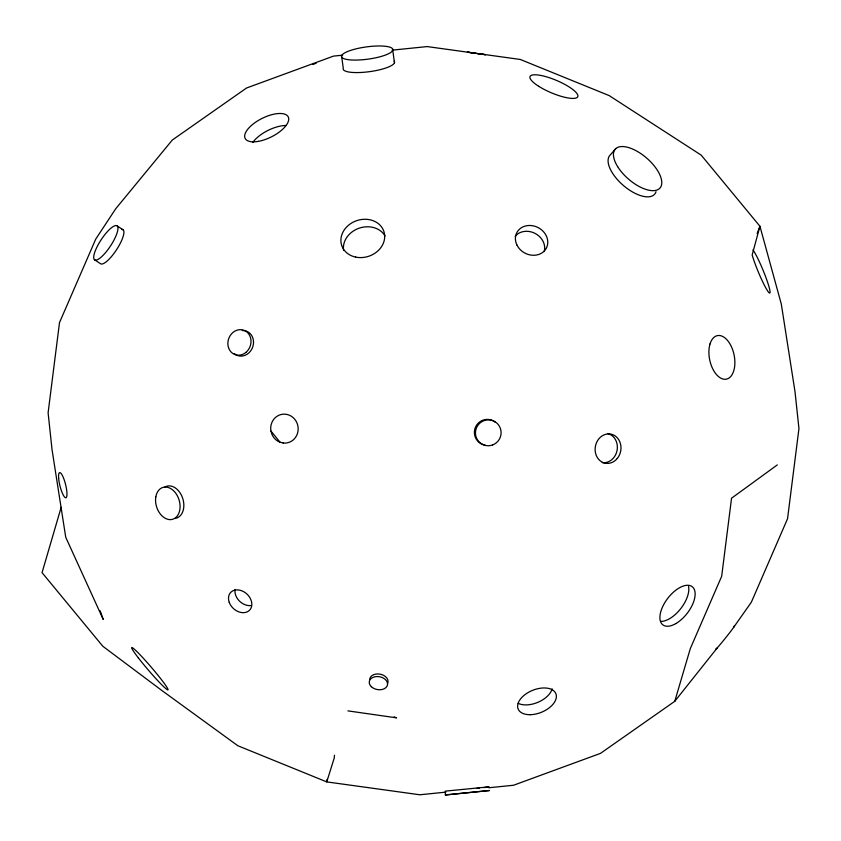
<?xml version="1.0" encoding="UTF-8"?>
<svg xmlns="http://www.w3.org/2000/svg" width="841" height="841" viewBox="0 0 841 841"><rect width="100%" height="100%" fill="white"/><g stroke="black" fill="none" stroke-linecap="round" stroke-linejoin="round"><path stroke-width="1.26" d="M334.466 755.25L334.287 757.878L326.76 781.899L237.845 745.746L161.914 690.535L102.823 646.266L42.05 572.647L61.183 507.26M327.17 779.313L326.76 781.899L419.848 794.777L445.877 792.127M488.81 787.765L513.536 785.252L600.474 753.378L674.755 701.32L690.314 648.6L721.673 576.306L731.544 498.219L777.305 464.905M757.131 233.535L759.938 226.271L701.236 155.165L609.21 95.611L520.295 59.459L427.196 46.581L392.064 50.155M733.52 627.523L751.339 602.219L787.544 518.739L798.95 428.574L795.008 391.706L781.31 304.095L759.938 226.271L752.159 254.96A24.084 2.534 67.5 0 0 766.193 288.589A24.084 2.534 67.5 0 0 767.349 281.514A24.084 2.534 67.5 0 0 752.979 249.945M674.755 701.32L717.51 647.57M615.801 148.584L610.44 154.776A29.645 13.898 40.9 0 0 624.737 186.607A29.645 13.898 40.9 0 0 656.022 191.716M445.352 794.955L489.483 790.519L445.352 794.955L445.32 791.129L489.115 786.829L483.785 787.639M476.889 788.406L479.465 788.133M342.623 55.18L333.52 56.105L246.581 87.99L172.3 140.037L115.743 208.726L95.716 239.138L59.501 322.618L48.105 412.784L52.037 449.651L65.735 537.262L103.212 619.428L100.163 610.787M475.26 53.288L467.365 52.121L485.541 54.718L477.656 53.54M347.901 710.876L396.584 717.846L394.166 716.889M117.214 225.956A20.384 5.614 -56.7 0 1 103.748 254.623A20.384 5.614 -56.7 0 1 96.526 247.927A20.384 5.614 -56.7 0 1 117.214 225.956L123.175 229.866M94.444 259.711L100.405 263.622A20.384 5.614 -56.7 0 0 117.414 248.379A20.384 5.614 -56.7 0 0 121.703 229.446M271.012 431.149L280.064 442.198M392.768 50.334A25.934 6.171 -7.8 0 1 352.284 60.026A25.934 6.171 -7.8 0 1 356.447 48.757A25.934 6.171 -7.8 0 1 392.768 50.334L394.461 62.812M341.562 55.748L343.265 68.226A25.934 6.171 -7.8 0 0 369.819 71.622A25.934 6.171 -7.8 0 0 394.208 61.225M485.005 445.078A12.972 12.804 -65.1 0 1 475.554 426.986A12.972 12.804 -65.1 0 1 495.412 422.287M552.127 688.811A20.384 11.837 -22.1 0 1 538.061 702.256A20.384 11.837 -22.1 0 1 518.172 703.328M369.735 679.139A9.262 6.518 10.4 0 1 380.889 674.324A9.262 6.518 10.4 0 1 387.512 683.596M607.717 433.535A14.823 12.867 -79.4 0 1 617.084 450.356A14.823 12.867 -79.4 0 1 602.261 462.645M252.794 142.476A24.084 10.344 -26.5 0 1 285.919 125.477M343.57 250.219A22.234 18.796 -18.5 0 1 359.107 228.195A22.234 18.796 -18.5 0 1 385.031 235.89M312.957 64.4A22.234 6.886 -15.8 0 1 316.174 63.243M242.25 330.545A12.972 11.396 -70.3 0 1 252.721 347.018A12.972 11.396 -70.3 0 1 234.261 353.567M688.579 586.482A24.084 12.279 -52.4 0 1 680.579 608.852A24.084 12.279 -52.4 0 1 661.005 621.404M515.134 236.332A16.673 14.371 28 0 1 535.181 233.462A16.673 14.371 28 0 1 544.19 251.627M250.713 605.594A12.972 9.913 42.5 0 1 235.112 589.467M164.92 487.002A16.673 11.763 72.8 0 1 182.665 498.219A16.673 11.763 72.8 0 1 175.359 518.361M733.951 626.324A14.823 0.547 -51.3 0 1 725.846 637.573A14.823 0.547 -51.3 0 1 716.08 648.695M283.144 443.007L279.654 442.093A14.507 13.708 79.8 0 1 271.948 434.387L270.897 430.75A14.507 13.708 79.8 0 1 283.343 414.161A14.507 13.708 79.8 0 1 298.177 429.005A14.507 13.708 79.8 0 1 283.144 443.007M530.377 714.692A20.384 11.837 -22.1 0 0 556.09 694.288A20.384 11.837 -22.1 0 0 524.5 695.002A20.384 11.837 -22.1 0 0 530.377 714.692M492.7 444.91A12.972 12.804 -65.1 0 0 496.495 422.792A12.972 12.804 -65.1 0 0 475.628 430.729A12.972 12.804 -65.1 0 0 492.7 444.91M58.639 478.151A12.972 2.891 76 0 0 65.524 497.756A12.972 2.891 76 0 0 64.126 479.633A12.972 2.891 76 0 0 58.639 478.151M138.366 657.893A27.795 2.039 49.4 0 0 167.79 689.883A27.795 2.039 49.4 0 0 143.485 658.44A27.795 2.039 49.4 0 0 138.366 657.893M617.262 458.482A14.823 12.867 -79.4 0 0 611.333 434.208A14.823 12.867 -79.4 0 0 595.575 453.288A14.823 12.867 -79.4 0 0 617.262 458.482M371.365 686.719A9.262 6.518 10.4 0 0 387.039 686.182A9.262 6.518 10.4 0 0 376.831 676.532A9.262 6.518 10.4 0 0 371.365 686.719M258.45 141.351A24.084 10.344 -26.5 0 0 288.526 117.614A24.084 10.344 -26.5 0 0 253.109 124.047A24.084 10.344 -26.5 0 0 258.45 141.351M617.651 166.644A29.645 13.898 40.9 0 0 659.418 188.615A29.645 13.898 40.9 0 0 635.764 150.55A29.645 13.898 40.9 0 0 617.651 166.644M538.703 86.287A25.934 6.707 22.9 0 0 577.599 97.02A25.934 6.707 22.9 0 0 545.346 76.51A25.934 6.707 22.9 0 0 538.703 86.287M516.994 245.141A16.673 14.371 28 0 0 544.957 250.24A16.673 14.371 28 0 0 532.816 225.766A16.673 14.371 28 0 0 516.994 245.141M710.035 343.937A22.234 12.447 78.3 0 0 723.207 379.091A22.234 12.447 78.3 0 0 732.416 349.099A22.234 12.447 78.3 0 0 710.035 343.937M675.87 623.57A24.084 12.279 -52.4 0 0 693.541 588.069A24.084 12.279 -52.4 0 0 663.15 605.646A24.084 12.279 -52.4 0 0 675.87 623.57M245.835 352.484A12.972 11.396 -70.3 0 0 244.615 330.545A12.972 11.396 -70.3 0 0 227.879 344.253A12.972 11.396 -70.3 0 0 245.835 352.484M229.225 602.335A12.972 9.913 42.5 0 0 249.167 610.587A12.972 9.913 42.5 0 0 242.082 590.908A12.972 9.913 42.5 0 0 229.225 602.335M155.827 496.831A16.673 11.763 72.8 0 0 171.596 519.528A16.673 11.763 72.8 0 0 176.042 493.635A16.673 11.763 72.8 0 0 155.827 496.831M355.596 257.083A22.234 18.796 -18.5 0 0 384.316 232.957A22.234 18.796 -18.5 0 0 348.479 225.262A22.234 18.796 -18.5 0 0 355.596 257.083"/></g></svg>
